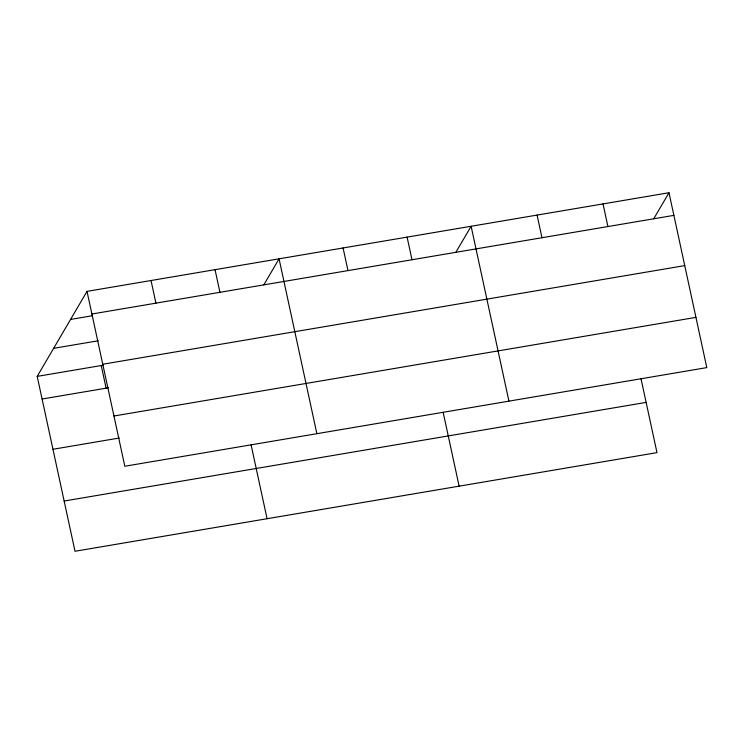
<?xml version="1.0" encoding="UTF-8"?>
<svg xmlns="http://www.w3.org/2000/svg" width="744" height="744" viewBox="0 0 744 744"><rect width="100%" height="100%" fill="white"/><g stroke="black" fill="none" stroke-linecap="round" stroke-linejoin="round"><path stroke-width="1.12" d="M641.021 378.761L656.989 452.631L75.014 551.267L37.2 376.39L87.011 291.369L668.986 192.733L706.8 367.61L124.815 466.246L87.011 291.369M263.804 284.868L279.065 258.819L316.87 433.696M455.849 252.318L471.119 226.269L508.924 401.146M653.725 218.782L668.986 192.733M91.903 314.005L673.887 215.369M70.568 319.427L92.293 315.744M53.633 348.332L98.217 340.78M102.765 364.244L684.75 265.608M37.2 376.39L103.5 365.155M42.092 399.026L108.401 387.791M113.953 416.008L695.938 317.372M52.954 449.274L119.263 438.03M64.151 501.028L646.127 402.392M603.031 203.912L607.922 226.548M537.075 215.09L541.967 237.727M407.098 237.113L411.99 259.758M443.145 412.297L459.122 486.167M343.077 247.966L347.978 270.602M215.044 269.663L219.936 292.308M251.091 444.847L267.068 518.717M151.023 280.516L155.924 303.152M101.221 365.537L106.113 388.182"/></g></svg>
